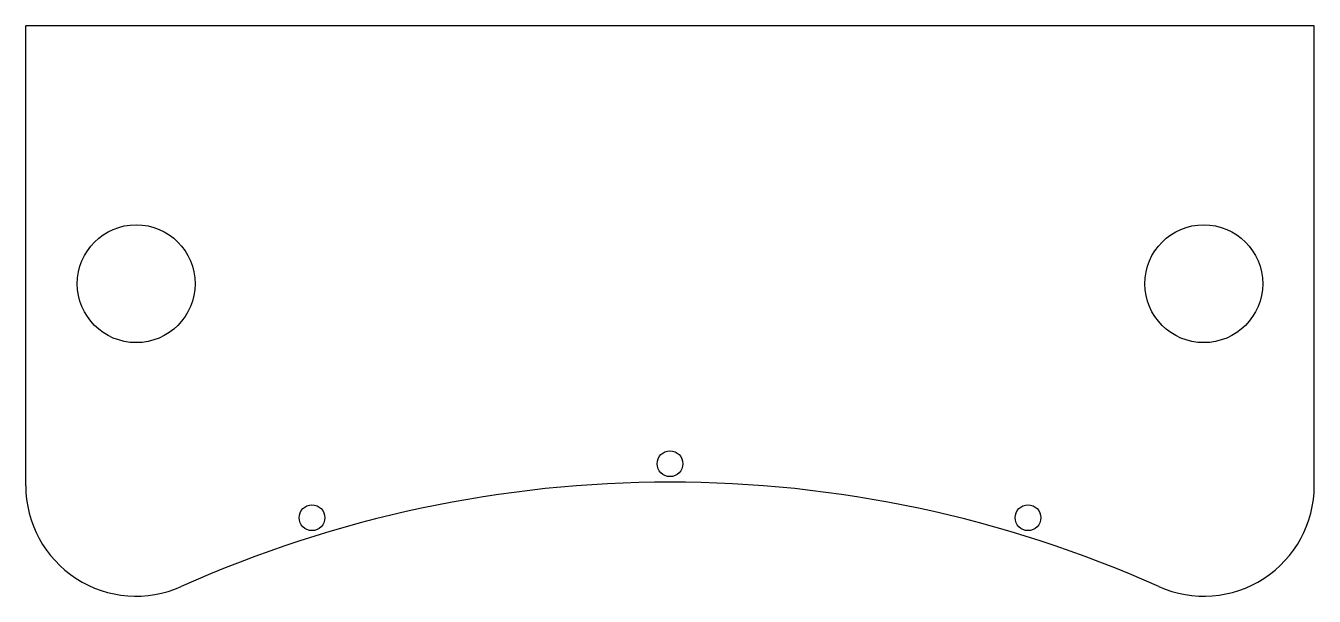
# Model space of a CAD drawing. Extents: x 53.3 to 88.3, y 32.6 to 48.1.
import ezdxf

# ---------------------------------------------------------------- set-up
doc = ezdxf.new("R2010")
doc.units = 0
doc.layers.get('0').update_dxf_attribs({"linetype": 'CONTINUOUS'})

msp = doc.modelspace()

# ---------------------------------------------------------------- linework, layer by layer
for p, q in [((53.33, 35.63), (53.33, 48.112)), ((88.33, 48.112), (53.33, 48.112)), ((88.33, 35.63), (88.33, 48.112))]:
    msp.add_line(p, q)
for centre, radius in [((56.33, 41.112), 1.6), ((85.33, 41.112), 1.6), ((70.83, 36.226), 0.35), ((61.105, 34.76), 0.35), ((80.555, 34.76), 0.35)]:
    msp.add_circle(centre, radius)
for centre, radius, start, end in [((70.83, 3.226), 32.5, 65.8925, 114.1075), ((56.33, 35.63), 3, 180, 294.1075), ((85.33, 35.63), 3, 245.8925, 0)]:
    msp.add_arc(centre, radius, start, end)

doc.saveas('drawing.dxf')
